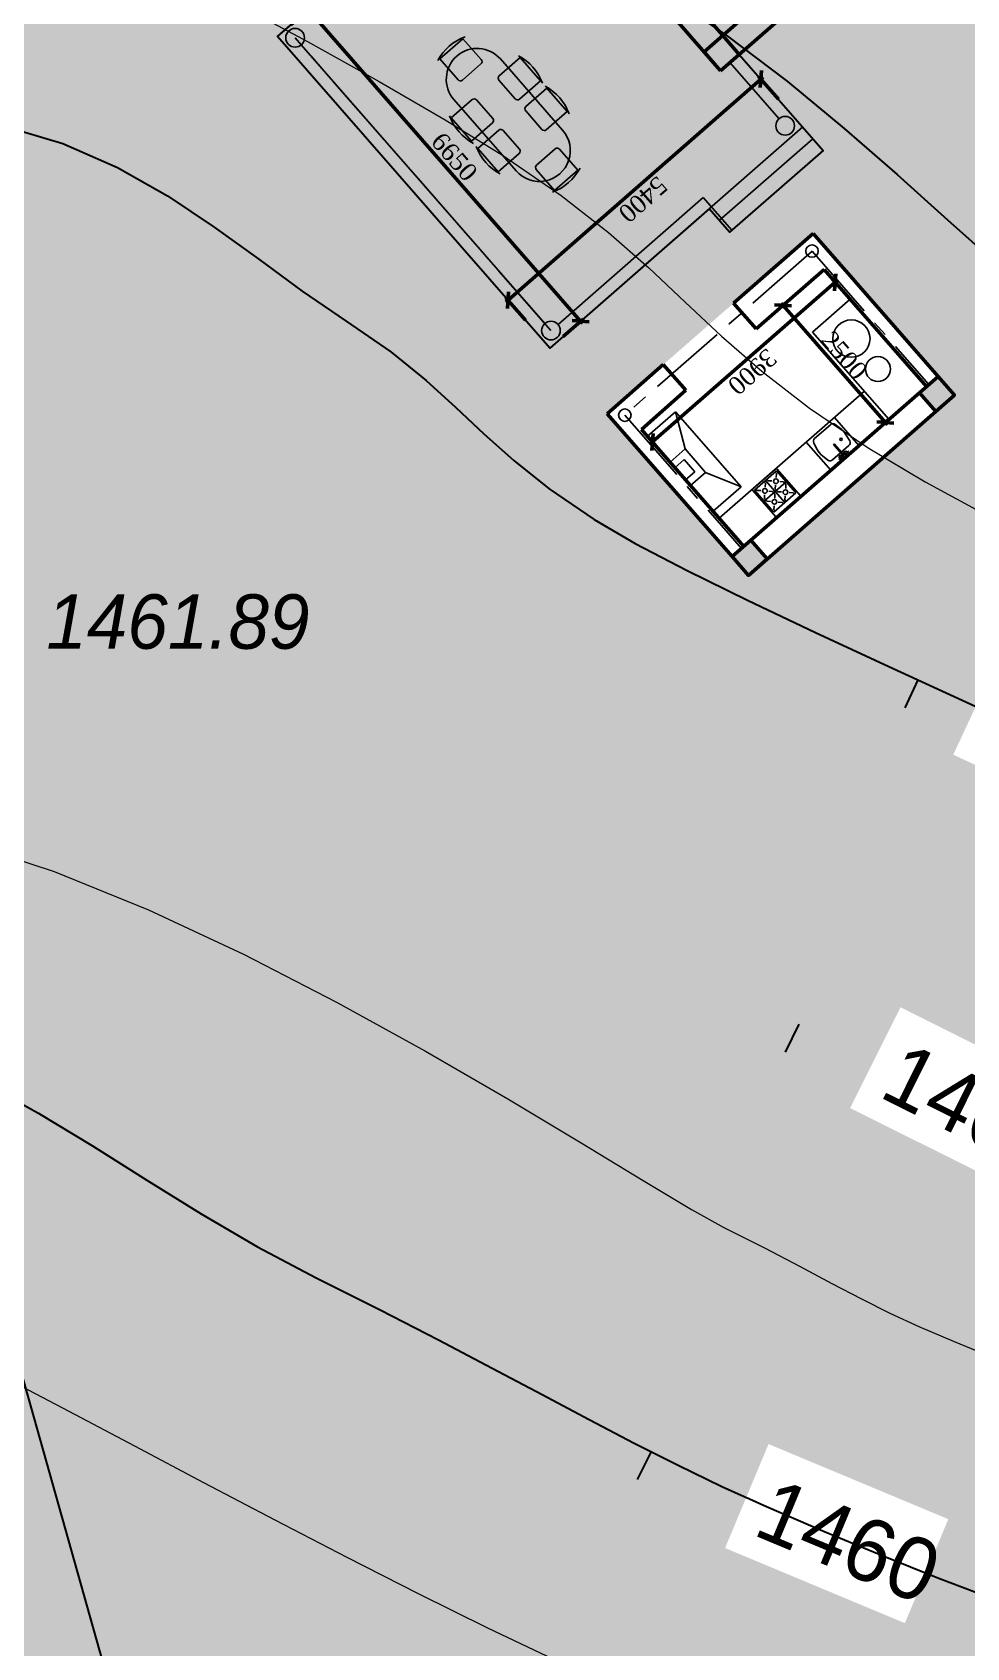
# Model space of a CAD drawing. Header units: millimetres. Extents: x 474337 to 1180020, y 4124662 to 4776603.
# Drawn here: x 817389 to 832410, y 4364278 to 4390236 of the extents above; entities that cross this region are included whole.
import ezdxf

# ---------------------------------------------------------------- set-up
doc = ezdxf.new("R2010")
doc.units = ezdxf.units.MM
doc.header["$PDMODE"] = 32
doc.header["$PDSIZE"] = 0.33
doc.linetypes.add('CENTERX2', pattern=[101.6, 63.5, -12.7, 12.7, -12.7])
for name, color, linetype in [('(004) Точки рельефа', 7, 'Continuous'), ('(031) Горизонтали', 42, 'Continuous'), ('Furniture', 43, 'Continuous')]:
    doc.layers.add(name, color=color, linetype=linetype)
doc.layers.add('(032) Горизонтали утолщенные', color=32, linetype='Continuous', lineweight=30)
doc.layers.add('(042) Бергштрих11', color=32, linetype='Continuous', lineweight=30)
doc.styles.add('D-431', font='')
doc.styles.add('J~stule', font='dutch.ttf')
doc.styles.add('P-131', font='')
doc.styles.get('D-431').set_extended_font_data('D431', italic=True)
doc.styles.get('P-131').set_extended_font_data('P131')
doc.linetypes.add('FENCELINE1', pattern='A,0.25,-0.1,[133,ltypeshp.shx,S=0.1,R=0,X=-0.1,Y=0],-0.1,1', length=1.45)
doc.dimstyles.new('J~style', dxfattribs={"dimscale": 100, "dimtxt": 2.5, "dimasz": 2, "dimexe": 0.55, "dimexo": 0.725, "dimtad": 1, "dimdec": 0, "dimdsep": 46, "dimtxsty": 'J~stule', "dimblk": 'OBLIQUE', "dimcen": 2, "dimdle": 0.5, "dimadec": 0, "dimazin": 0, "dimtfac": 1, "dimtdec": 0, "dimtmove": 0, "dimatfit": 3, "dimfxl": 1, "dimarcsym": 0})

# ---------------------------------------------------------------- blocks, each defined once
blk = doc.blocks.new('_Oblique')
at = {"color": 0, "linetype": 'ByBlock', "lineweight": -2}
blk.add_line((-0.5, -0.5), (0.5, 0.5), dxfattribs=at)
blk = doc.blocks.new('*D43')
at = {"color": 0, "lineweight": -2, "transparency": 16777216}
for p, q in [((5669908, 894994), (5664278, 891277)), ((5670073, 894657), (5669839, 895011)), ((5664524, 890993), (5664289, 891348))]:
    blk.add_line(p, q, dxfattribs=at)
at = {"layer": 'Defpoints', "color": 0, "lineweight": 30, "transparency": 16777216}
for p in [(5670112, 894599), (5664318, 891304), (5664562, 890935)]:
    blk.add_point(p, dxfattribs=at)
at = {"color": 0, "lineweight": -2, "transparency": 16777216, "xscale": 192, "yscale": 192, "zscale": 192}
for p, rotation in [((5669868, 894967), 33.43257567899383), ((5664318, 891304), 213.4325756789939)]:
    blk.add_blockref('_Oblique', p, dxfattribs=dict(at, rotation=rotation))
at = {"color": 0, "transparency": 16777216, "insert": (5666978, 893311), "char_height": 288, "attachment_point": 5, "rotation": 33.4326, "style": 'J~stule'}
blk.add_mtext('6650', dxfattribs=at)
blk = doc.blocks.new('*D36')
at = {"color": 0, "lineweight": -2, "transparency": 16777216}
for p, q in [((5490222, 855986), (5489820, 855720)), ((5489838, 855789), (5492866, 851203)), ((5493197, 851479), (5492795, 851214))]:
    blk.add_line(p, q, dxfattribs=at)
at = {"layer": 'Defpoints', "color": 0, "lineweight": 50, "transparency": 16777216}
for p in [(5490280, 856024), (5493255, 851518), (5492839, 851243)]:
    blk.add_point(p, dxfattribs=at)
at = {"color": 0, "lineweight": -2, "transparency": 16777216, "xscale": 192, "yscale": 192, "zscale": 192}
for p, rotation in [((5489864, 855749), 123.4325756607611), ((5492839, 851243), 303.4325756607611)]:
    blk.add_blockref('_Oblique', p, dxfattribs=dict(at, rotation=rotation))
at = {"color": 0, "transparency": 16777216, "insert": (5491527, 853612), "char_height": 288, "attachment_point": 5, "rotation": 303.4326, "style": 'J~stule'}
blk.add_mtext('5400', dxfattribs=at)
blk = doc.blocks.new('dty')
at = {"layer": 'Furniture'}
for p, q in [((384546, -559031), (384546, -559591)), ((385046, -559011), (384566, -559011)), ((384571, -559107), (384571, -559576)), ((384571, -559107), (385040, -559107)), ((384601, -559107), (384601, -559137)), ((384645, -559181), (384601, -559137)), ((384732, -559181), (384776, -559137)), ((384776, -559107), (384776, -559137)), ((384806, -559107), (384806, -559576)), ((384836, -559107), (384836, -559137)), ((384836, -559137), (384879, -559181)), ((384967, -559181), (385010, -559137)), ((385010, -559107), (385010, -559137)), ((385040, -559107), (385040, -559576)), ((385066, -559591), (385066, -559031)), ((384571, -559342), (385040, -559342)), ((384601, -559312), (384645, -559268)), ((384601, -559312), (384601, -559372)), ((384601, -559372), (384645, -559415)), ((384776, -559312), (384732, -559268)), ((384732, -559415), (384776, -559372)), ((384776, -559312), (384776, -559372)), ((384836, -559312), (384879, -559268)), ((384836, -559312), (384836, -559372)), ((384879, -559415), (384836, -559372)), ((384967, -559268), (385010, -559312)), ((384967, -559415), (385010, -559372)), ((385010, -559312), (385010, -559372)), ((384566, -559611), (385046, -559611)), ((384571, -559576), (385040, -559576)), ((384601, -559546), (384645, -559503)), ((384601, -559546), (384601, -559576)), ((384732, -559503), (384776, -559546)), ((384776, -559546), (384776, -559576)), ((384836, -559546), (384879, -559503)), ((384836, -559546), (384836, -559576)), ((385010, -559546), (384967, -559503)), ((385010, -559546), (385010, -559576))]:
    blk.add_line(p, q, dxfattribs=at)
for centre in [(384688, -559225), (384923, -559225), (384688, -559459), (384923, -559459)]:
    blk.add_circle(centre, 37.5, dxfattribs=at)
for centre, start, end in [((384566, -559031), 90, 180), ((385046, -559031), 0, 90), ((384566, -559591), 180, 270), ((385046, -559591), 270, 0)]:
    blk.add_arc(centre, 20, start, end, dxfattribs=at)
blk = doc.blocks.new('*D39')
at = {"color": 0, "lineweight": -2, "transparency": 16777216}
for p, q in [((5493308, 856525), (5493217, 856465)), ((5493234, 856534), (5495436, 853199)), ((5495457, 853271), (5495365, 853210))]:
    blk.add_line(p, q, dxfattribs=at)
at = {"layer": 'Defpoints', "color": 0, "lineweight": 50, "transparency": 16777216}
for p in [(5493366, 856564), (5495515, 853309), (5495409, 853239)]:
    blk.add_point(p, dxfattribs=at)
at = {"color": 0, "lineweight": -2, "transparency": 16777216, "xscale": 192, "yscale": 192, "zscale": 192}
for p, rotation in [((5493261, 856494), 123.4325756607611), ((5495409, 853239), 303.4325756607611)]:
    blk.add_blockref('_Oblique', p, dxfattribs=dict(at, rotation=rotation))
at = {"color": 0, "transparency": 16777216, "insert": (5494508, 854981), "char_height": 288, "attachment_point": 5, "rotation": 303.4326, "style": 'J~stule'}
blk.add_mtext('3900', dxfattribs=at)
blk = doc.blocks.new('*D46')
at = {"color": 0, "lineweight": -2, "transparency": 16777216}
for p, q in [((5672180, 899629), (5670014, 898199)), ((5672162, 899569), (5672111, 899647)), ((5670076, 898192), (5670025, 898269))]:
    blk.add_line(p, q, dxfattribs=at)
at = {"layer": 'Defpoints', "color": 0, "lineweight": 30, "transparency": 16777216}
for p in [(5672201, 899511), (5670054, 898225), (5670114, 898134)]:
    blk.add_point(p, dxfattribs=at)
at = {"color": 0, "lineweight": -2, "transparency": 16777216, "xscale": 192, "yscale": 192, "zscale": 192}
for p, rotation in [((5672140, 899603), 33.43257567899383), ((5670054, 898225), 213.4325756789939)]:
    blk.add_blockref('_Oblique', p, dxfattribs=dict(at, rotation=rotation))
at = {"color": 0, "transparency": 16777216, "insert": (5670981, 899089), "char_height": 288, "attachment_point": 5, "rotation": 33.4326, "style": 'J~stule'}
blk.add_mtext('2500', dxfattribs=at)
blk = doc.blocks.new('Stol_6stula_1')
for p, q in [((-634, 312), (-634, 808)), ((-634, 808), (-83, 808)), ((-83, 808), (-83, 312)), ((90, 312), (90, 808)), ((90, 808), (642, 808)), ((642, 808), (642, 312)), ((-834, 558), (857, 558)), ((-1547, 271), (-1051, 271)), ((-1547, -280), (-1547, 271)), ((-995, 216), (-995, -225)), ((-138, 257), (-579, 257)), ((586, 257), (145, 257)), ((1018, 216), (1018, -225)), ((1569, 271), (1073, 271)), ((1569, -280), (1569, 271)), ((-1051, -280), (-1547, -280)), ((-138, -275), (-579, -275)), ((586, -275), (145, -275)), ((1073, -280), (1569, -280)), ((857, -544), (-834, -544)), ((-634, -330), (-634, -826)), ((-83, -826), (-83, -330)), ((90, -330), (90, -826)), ((642, -826), (642, -330)), ((-634, -826), (-83, -826)), ((90, -826), (642, -826))]:
    blk.add_line(p, q)
at = {"ltscale": 4000}
for centre, radius, start, end in [((-362, -43), 911, 69.0974, 110.9026), ((362, -43), 911, 69.0974, 110.9026), ((-696, -8), 911, 159.0974, 200.9026), ((-834, 7), 551, 90, 270), ((857, 7), 551, 270, 90), ((719, -8), 911, 339.0974, 20.9026), ((-362, 25), 911, 249.0974, 290.9026), ((362, 25), 911, 249.0974, 290.9026)]:
    blk.add_arc(centre, radius, start, end, dxfattribs=at)
for centre, start, end in [((-579, 312), 180, 270), ((-138, 312), 270, 0), ((145, 312), 180, 270), ((586, 312), 270, 0), ((-1051, 216), 360, 90), ((1073, 216), 90, 180), ((-1051, -225), 270, 360), ((-579, -330), 90, 180), ((-138, -330), 0, 90), ((145, -330), 90, 180), ((586, -330), 0, 90), ((1073, -225), 180, 270)]:
    blk.add_arc(centre, 55.1, start, end)
blk = doc.blocks.new('io87po8otjtrio')
h = blk.add_hatch(color=256)
h.dxf.hatch_style = 1
h.paths.add_polyline_path([(5671740.7, 900208), (5672074.5, 900428.3), (5671854.1, 900762.2), (5671520.3, 900541.8)])
h = blk.add_hatch(color=256)
h.dxf.hatch_style = 1
h.paths.add_polyline_path([(5665848.7, 897516.4), (5666182.5, 897736.8), (5665962.1, 898070.6), (5665628.3, 897850.2)])
h = blk.add_hatch(color=256)
h.dxf.hatch_style = 1
h.paths.add_polyline_path([(5673944.5, 896869.8), (5674278.3, 897090.2), (5674057.9, 897424), (5673724.1, 897203.6)])
at = {"lineweight": 50}
for p, q in [((5671854.1, 900762.2), (5674278.3, 897090.2)), ((5668974.8, 898861.4), (5671520.2, 900541.9)), ((5671520.2, 900541.8), (5673944.5, 896869.8)), ((5669571.6, 898955.7), (5671658, 900333.1)), ((5669571.6, 898955.7), (5670370.5, 897745.7)), ((5668974.8, 898861.4), (5669911.5, 897442.7)), ((5669911.5, 897442.7), (5670370.5, 897745.7)), ((5671399.1, 895189.4), (5673944.5, 896869.8)), ((5671723.8, 895703.3), (5673806.7, 897078.5)), ((5670737.6, 896190.7), (5671196.5, 896493.6)), ((5671196.5, 896493.6), (5671723.8, 895703.3)), ((5670737.6, 896190.7), (5671399.1, 895189.4))]:
    blk.add_line(p, q, dxfattribs=at)
at = {"color": 252, "linetype": 'CENTERX2', "ltscale": 20}
for p, q in [((5669255.4, 898806.9), (5671630.5, 900374.9)), ((5669255.4, 898806.9), (5671459.2, 895468.7)), ((5671459.2, 895468.7), (5673834.3, 897036.7)), ((5671459.2, 895468.7), (5673834.3, 897036.7)), ((5669953.7, 894474.8), (5664737.9, 891031.3))]:
    blk.add_line(p, q, dxfattribs=at)
for p, q in [((5670542.4, 898638), (5672094.4, 899662.6)), ((5670101.7, 899305.7), (5670542.4, 898638)), ((5673306, 896747.9), (5671598.1, 899334.9)), ((5672451.4, 899131.4), (5671950.7, 898800.8)), ((5672357.7, 898995.4), (5672239.5, 898942.6)), ((5672622.3, 898681.3), (5672429.9, 898972.7)), ((5672440.3, 899148.2), (5672787.4, 898622.4)), ((5672440.3, 899148.2), (5672787.4, 898622.4)), ((5672631.5, 898778.9), (5672511.1, 898961.3)), ((5672243.7, 898440.5), (5672056.2, 898724.6)), ((5672135.9, 898873.6), (5672063.4, 898799.6)), ((5672369.2, 898739.4), (5672570, 898872)), ((5672567.6, 898870.4), (5672369.2, 898739.4)), ((5672378, 898726), (5672369.2, 898739.4)), ((5672578.8, 898858.7), (5672378, 898726)), ((5672588.4, 898934.6), (5672505.3, 898879.7)), ((5672643.5, 898851.1), (5672560.4, 898796.3)), ((5672782, 898630.7), (5672281.2, 898300.1)), ((5672423.6, 898458.3), (5672314.9, 898417.4)), ((5672533.3, 898530.3), (5672615.3, 898606.5)), ((5672850.3, 897166), (5672545.5, 896629.3)), ((5672545.5, 896629.3), (5672128.3, 896353.8)), ((5672545.5, 896629.3), (5672721.8, 896362.2)), ((5671515, 896284.4), (5672128.3, 896353.8)), ((5672128.3, 896353.8), (5672304.6, 896086.7)), ((5672511.5, 896463), (5672294.5, 896319.8)), ((5672511.5, 896463), (5672621.7, 896296.1)), ((5672294.5, 896319.8), (5672404.7, 896152.9))]:
    blk.add_line(p, q)
at = {"color": 7, "lineweight": 50}
for p, q in [((5665135.8, 899322.2), (5666182.5, 897736.8)), ((5664802, 899101.8), (5665628.3, 897850.2)), ((5664994.6, 897431.8), (5665628.3, 897850.2)), ((5665214.9, 897098), (5666182.5, 897736.8))]:
    blk.add_line(p, q, dxfattribs=at)
at = {"color": 7}
for p, q in [((5665962.1, 898070.6), (5667672.9, 899200)), ((5667672.9, 899200), (5668774.8, 897531)), ((5667464.3, 899062.3), (5668566.2, 897393.2)), ((5667255.6, 898924.6), (5670230.8, 894418.1)), ((5668774.8, 897531), (5668357.6, 897255.5)), ((5671515, 896284.4), (5672850.3, 897166)), ((5672850.3, 897166), (5673180.8, 896665.2)), ((5671515, 896284.4), (5671845.6, 895783.7)), ((5670230.8, 894418.1), (5664681.1, 890754.2)), ((5663579.2, 892423.3), (5664681.1, 890754.2))]:
    blk.add_line(p, q, dxfattribs=at)
at = {"color": 7, "linetype": 'FENCELINE1', "ltscale": 18}
for p, q in [((5667073.7, 898564.8), (5666072.3, 897903.7)), ((5668747.3, 897572.7), (5668164.9, 897188.2)), ((5668164.9, 897188.2), (5669871.1, 894600)), ((5669828.5, 894392.2), (5664863, 891114))]:
    blk.add_line(p, q, dxfattribs=at)
at = {"lineweight": 50}
for points in [[(5671740.7, 900208), (5672074.5, 900428.3), (5671854.1, 900762.2), (5671520.3, 900541.8)], [(5673944.5, 896869.8), (5674278.3, 897090.2), (5674057.9, 897424), (5673724.1, 897203.6)]]:
    blk.add_lwpolyline(points, close=True, dxfattribs=at)
at = {"color": 7, "lineweight": 50}
blk.add_lwpolyline([(5666182.5, 897736.8), (5665848.7, 897516.4), (5665628.3, 897850.2), (5665962.1, 898070.6)], close=True, dxfattribs=at)
for centre, radius in [((5671273.2, 899599.7), 200), ((5670730.7, 899241.6), 300), ((5672546.8, 898907.3), 34.1), ((5672313.5, 898860.9), 18.2), ((5672602, 898823.6), 34.1)]:
    blk.add_circle(centre, radius)
at = {"color": 7}
for centre, radius in [((5667199.1, 898647.2), 150), ((5669252, 898804.7), 100), ((5671459.3, 895468.8), 100), ((5669953.7, 894474.8), 150), ((5664737.9, 891031.3), 150)]:
    blk.add_circle(centre, radius, dxfattribs=at)
for centre, radius, start, end in [((5672350.2, 898663.7), 300, 111.65271, 135.59542), ((5672379.8, 898939.6), 60, 33.43258, 111.65271), ((5672106.2, 898757.6), 60, 135.59542, 213.43258), ((5672572.2, 898648.2), 60, 315.88434, 33.43258), ((5672293.7, 898473.6), 60, 213.43258, 290.61578), ((5672317.9, 898739.1), 300, 290.61578, 315.88434)]:
    blk.add_arc(centre, radius, start, end)
at = {"rotation": 303.4325756678505}
blk.add_blockref('dty', (5927780.9, 1527003.4), dxfattribs=at)
at = {"xscale": 0.8999999999650754, "yscale": 0.8999999999650754, "zscale": 0.8999999999650754, "rotation": 213.4325756678505}
blk.add_blockref('Stol_6stula_1', (5666432.4, 894271.4), dxfattribs=at)
at = {"color": 7}
for base, p1, p2, picture, middle in [((5670053.9, 898225.2), (5672200.7, 899511.1), (5670114.3, 898133.7), '*D46', (5670981.4, 899089.1)), ((5664318.5, 891303.6), (5670111.6, 894598.6), (5664561.9, 890934.8), '*D43', (5666977.6, 893310.7))]:
    dim = blk.add_linear_dim(base=base, p1=p1, p2=p2, angle=213.43258, dimstyle='J~style', override={"dimscale": 96, "dimtxt": 3}, dxfattribs=at)
    dim.commit()
    dim.dimension.update_dxf_attribs({"geometry": picture, "text_midpoint": middle})
for base, p1, p2, picture, middle in [((5671946.8, 895850.5), (5669903.7, 899174.9), (5672052.4, 895920.3), '*D39', (5671045.1, 897591.9)), ((5669376.6, 893854.1), (5666817.5, 898635.3), (5669792.7, 894128.8), '*D36', (5668064.3, 896223.1))]:
    dim = blk.add_linear_dim(base=base, p1=p1, p2=p2, angle=303.43258, dimstyle='J~style', override={"dimscale": 96, "dimtxt": 3}, dxfattribs=at)
    dim.commit()
    dim.dimension.update_dxf_attribs({"geometry": picture, "text_midpoint": middle, "insert": (176537.4, 42611.3)})

msp = doc.modelspace()

# ---------------------------------------------------------------- hatches: boundary and pattern name
at = {"lineweight": 30}
h = msp.add_hatch(color=74, dxfattribs=at)
h.dxf.hatch_style = 1
h.paths.add_polyline_path([(848140, 4387459), (849731, 4387917), (852163, 4385136), (851497, 4383620), (855637, 4387239), (840904, 4404091), (835634, 4399484), (836948, 4397980), (836282, 4396464), (828753, 4389882), (830103, 4388339), (828597, 4387022), (828268, 4387399), (825708, 4385161), (821331, 4390167), (822837, 4391484), (818427, 4396528), (830774, 4407322), (832365, 4407780), (834797, 4404999), (834130, 4403483), (838271, 4407103), (831497, 4414850, 0.259332), (828712, 4415713), (814009, 4411563, -0.170668), (808685, 4398894), (812315, 4386035), (821754, 4352599), (879217, 4352809, 0.616153), (881499, 4357658), (858270, 4384228), (853000, 4379621), (854314, 4378117), (853648, 4376601), (846120, 4370019), (847469, 4368476), (845963, 4367159), (845634, 4367536), (843074, 4365298), (838697, 4370304), (840203, 4371621), (835793, 4376665)])
h.paths.add_polyline_path([(828901, 4381510), (826629, 4384106), (829942, 4387003), (832213, 4384406)], flags=16)
h.paths.add_polyline_path([(835196, 4387545, -0.090131), (833887, 4388516, -0.834301), (833006, 4390275), (838111, 4394742), (840414, 4392107)], flags=16)
h.paths.add_polyline_path([(847308, 4367140), (849579, 4364543), (846267, 4361646), (843995, 4364243)], flags=16)
h.paths.add_polyline_path([(850372, 4370412), (855477, 4374879), (857780, 4372244), (852562, 4367682, -0.090131), (851253, 4368653, -0.834301)], flags=16)
h = msp.add_hatch(color=21, dxfattribs=at)
h.dxf.hatch_style = 1
h.paths.add_polyline_path([(818427, 4396528), (822837, 4391484), (821331, 4390167), (825708, 4385161), (828268, 4387399), (828597, 4387022), (830103, 4388339), (828753, 4389882), (836282, 4396464), (836948, 4397980), (833001, 4402495), (834130, 4403483), (834797, 4404999), (832365, 4407780), (830774, 4407322)])
h = msp.add_hatch(color=253, dxfattribs=at)
h.dxf.hatch_style = 1
h.paths.add_polyline_path([(812315, 4386035), (812075, 4385967), (812863, 4383176), (812670, 4383122), (812616, 4383314), (811172, 4382907), (811227, 4382714), (811034, 4382660), (810246, 4385451), (809428, 4385220), (818640, 4352588), (821754, 4352599)])
h.paths.add_polyline_path([(794030, 4380873), (793212, 4380642), (794000, 4377851), (793807, 4377797), (793753, 4377989), (792309, 4377582), (792364, 4377389), (792171, 4377335), (791383, 4380126), (791143, 4380058), (798918, 4352515), (802032, 4352527)])

# ---------------------------------------------------------------- linework, layer by layer
at = {"layer": '(031) Горизонтали', "color": 42, "linetype": 'Continuous', "lineweight": 0}
for points, elevation in [([(820616, 4390726), (821811, 4390087), (822963, 4389447), (824025, 4388830), (824949, 4388260), (825890, 4387616), (826653, 4387018), (827298, 4386452), (827884, 4385902), (828470, 4385353), (829116, 4384789), (829882, 4384197), (830826, 4383560), (831740, 4383013), (832622, 4382535)], 1463490), ([(817007, 4368587), (817978, 4368076), (819031, 4367520), (820141, 4366934), (821287, 4366334), (822445, 4365734), (823593, 4365150), (824708, 4364598), (825768, 4364093)], 1457490)]:
    msp.add_lwpolyline(points, dxfattribs=dict(at, elevation=elevation))
at = {"layer": '(032) Горизонтали утолщенные', "color": 32, "linetype": 'Continuous', "lineweight": 30, "elevation": 1464490}
msp.add_lwpolyline([(827465, 4390924), (828544, 4390190), (829530, 4389443), (830440, 4388692), (831291, 4387950), (832099, 4387225), (832881, 4386528)], dxfattribs=at)
at = {"layer": '(042) Бергштрих11', "color": 32, "linetype": 'Continuous', "lineweight": 30}
for p, q in [((831622, 4379833, 1462490), (831413, 4379379, 1462490)), ((829711, 4374298, 1460490), (829492, 4373849, 1460490)), ((827338, 4367428, 1458490), (827113, 4366982, 1458490))]:
    msp.add_line(p, q, dxfattribs=at)
at = {"lineweight": 30}
msp.add_line((812315, 4386035, 1453684), (821754, 4352599, 1453684), dxfattribs=at)
at = {"lineweight": 30, "elevation": 1503990}
msp.add_lwpolyline([(830774, 4407322), (832365, 4407780), (834797, 4404999), (834130, 4403483), (833001, 4402495), (836948, 4397980), (836282, 4396464), (828753, 4389882), (830103, 4388339), (828597, 4387022), (828268, 4387399), (825708, 4385161), (821331, 4390167), (822837, 4391484), (818427, 4396528)], close=True, dxfattribs=at)

# ---------------------------------------------------------------- texts
at = {"layer": '(004) Точки рельефа', "linetype": 'ByBlock', "insert": (817615, 4380761, 1460384), "char_height": 875, "attachment_point": 4, "rotation": 0, "style": 'D-431'}
msp.add_mtext('1461.89', dxfattribs=at)

# ---------------------------------------------------------------- next in the draw order: wipeouts: each hides what was drawn before it
for points, z in [([(832194, 4378628), (834983, 4377326), (835749, 4378967), (832960, 4380269)], 1462490), ([(830537, 4372949), (833315, 4371563), (834123, 4373184), (831345, 4374569)], 1460490), ([(828526, 4365879), (831416, 4364672), (832114, 4366343), (829224, 4367550)], 1458490)]:
    msp.add_wipeout(points).translate(0, 0, z).dxf.layer = '(032) Горизонтали утолщенные'

# ---------------------------------------------------------------- next in the draw order: linework, layer by layer
at = {"layer": '(031) Горизонтали', "color": 42, "linetype": 'Continuous', "lineweight": 0, "elevation": 1459490}
msp.add_lwpolyline([(816266, 4377234), (817740, 4376752), (819259, 4376135), (820786, 4375422), (822282, 4374652), (823710, 4373864), (825032, 4373098), (826210, 4372392), (827208, 4371786), (827986, 4371319), (828508, 4371029), (829160, 4370701), (829731, 4370402), (830244, 4370131), (830718, 4369882), (831176, 4369653), (831639, 4369440), (832209, 4369197), (832755, 4368974)], dxfattribs=at)
at = {"layer": '(032) Горизонтали утолщенные', "color": 32, "linetype": 'Continuous', "lineweight": 30}
for points, elevation in [([(816913, 4388737), (817880, 4388448), (818757, 4388062), (819561, 4387607), (820312, 4387107), (821029, 4386588), (821730, 4386076), (822434, 4385596), (823152, 4385099), (823720, 4384642), (824199, 4384209), (824648, 4383784), (825128, 4383353), (825698, 4382899), (826419, 4382409), (827083, 4382022), (827914, 4381587), (828887, 4381109), (829977, 4380593), (831159, 4380046), (832406, 4379473), (833694, 4378879)], 1462490), ([(816574, 4373377), (817480, 4372872), (818359, 4372340), (819229, 4371793), (820106, 4371248), (821008, 4370718), (821952, 4370220), (822980, 4369706), (823919, 4369224), (824781, 4368771), (825583, 4368345), (826339, 4367945), (827064, 4367567), (827771, 4367209), (828476, 4366869), (829194, 4366546), (830137, 4366141), (831066, 4365753), (831945, 4365400), (832739, 4365100)], 1458490)]:
    msp.add_lwpolyline(points, dxfattribs=dict(at, elevation=elevation))

# ---------------------------------------------------------------- next in the draw order: block references
at = {"lineweight": 50, "rotation": 277.7303370136379}
msp.add_blockref('io87po8otjtrio', (-823289, 9883552, 1503990), dxfattribs=at)

# ---------------------------------------------------------------- next in the draw order: texts
at = {"layer": '(032) Горизонтали утолщенные', "style": 'P-131'}
for s, rotation, p in [('1462', 333.4939, (830974, 4373143, 1460490)), ('1460', 337.3338, (828948, 4366102, 1458490))]:
    msp.add_text(s, height=1000, rotation=rotation, dxfattribs=at).set_placement(p)

doc.saveas('drawing.dxf')
